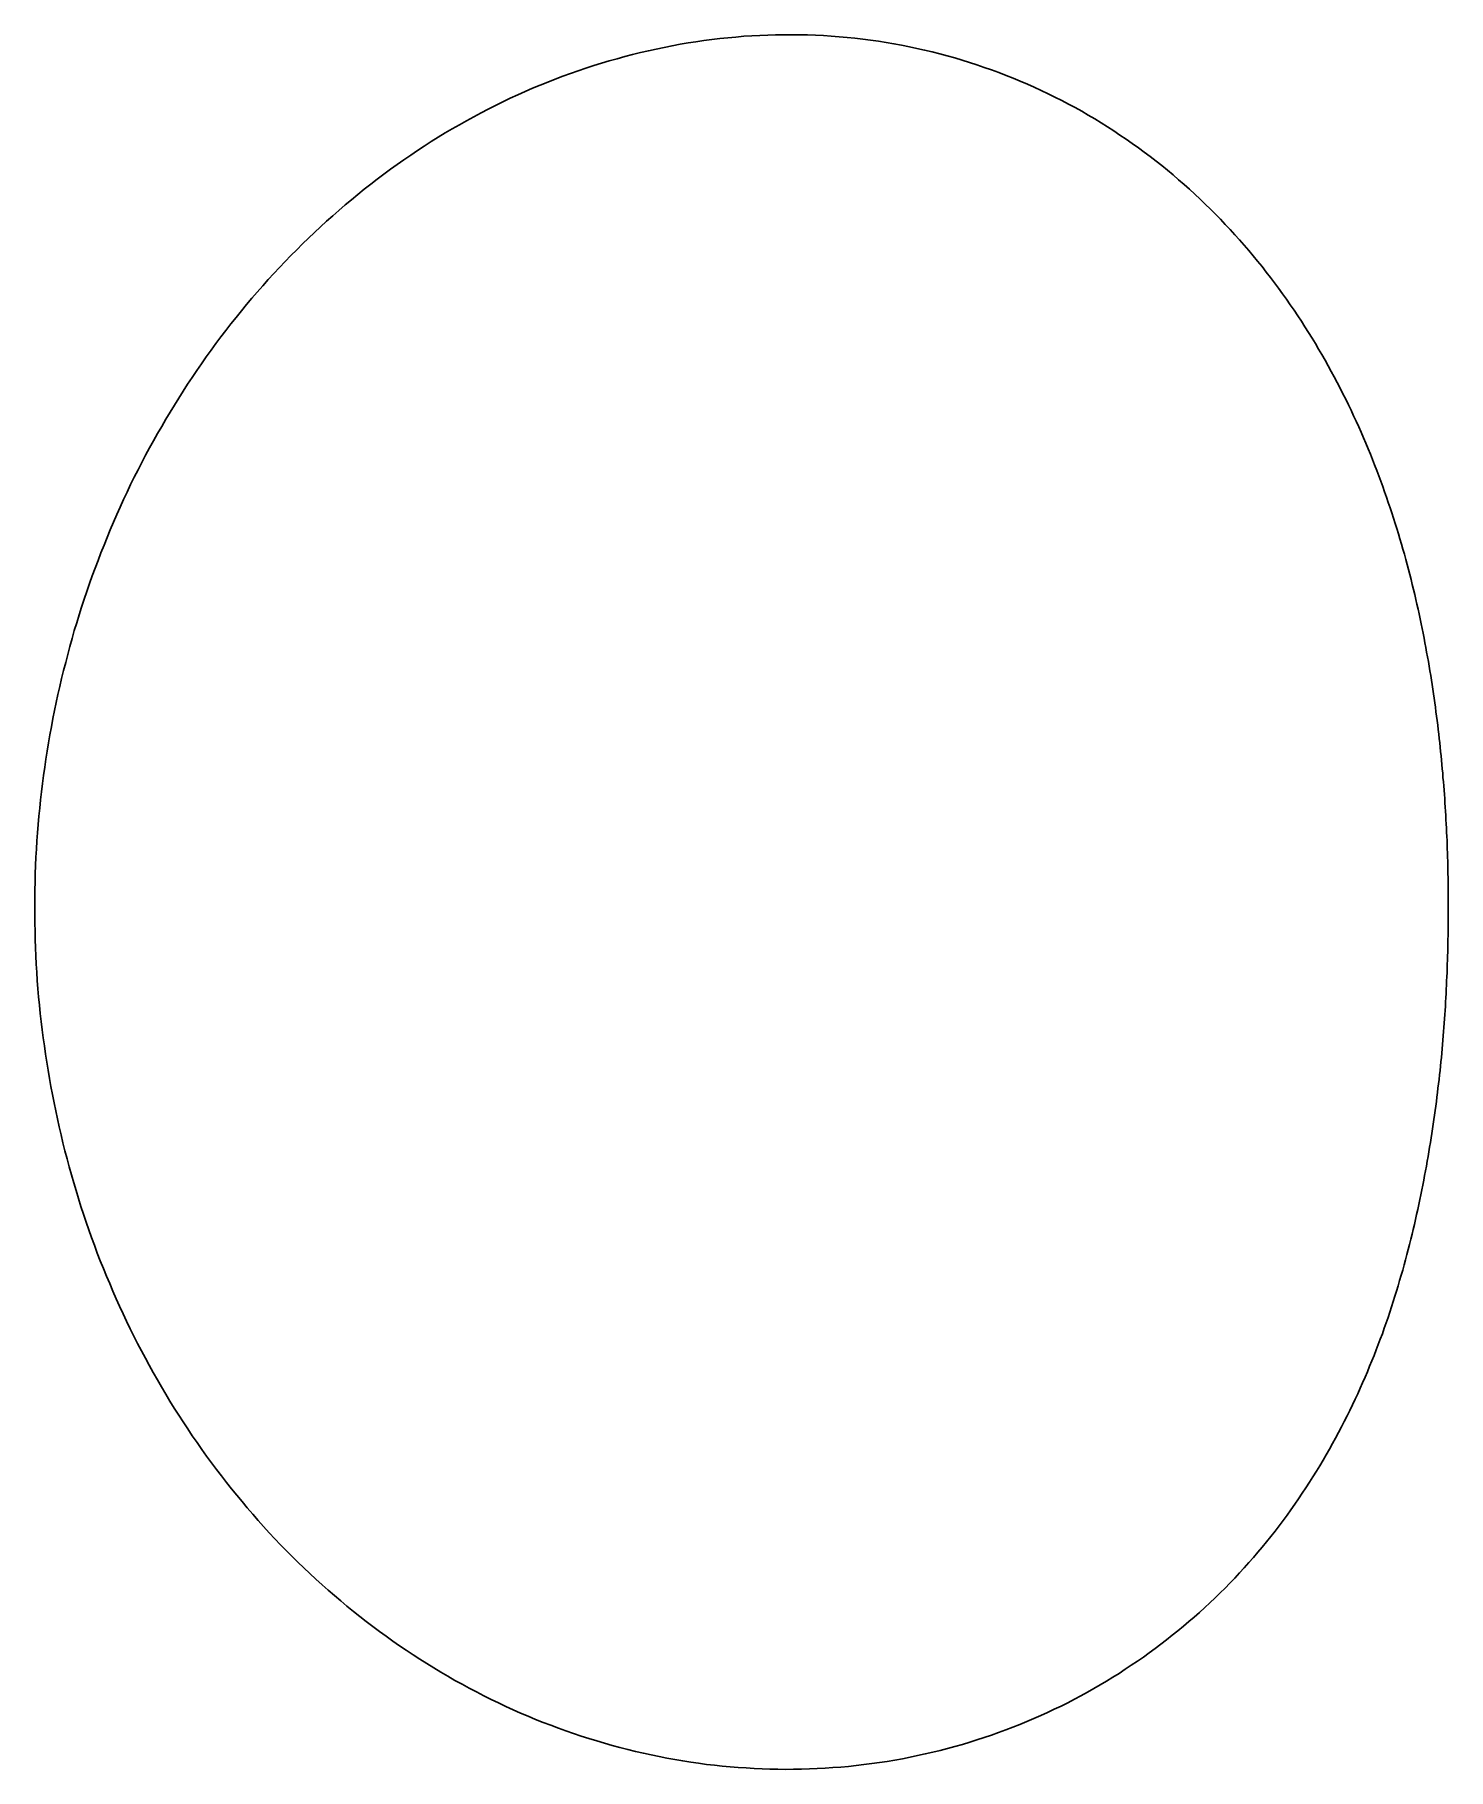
# Model space of a CAD drawing. Header units: metres. Extents: x -98 to 49, y -90 to 91.
import ezdxf

# ---------------------------------------------------------------- set-up
doc = ezdxf.new("R2010")
doc.units = ezdxf.units.M

msp = doc.modelspace()

# ---------------------------------------------------------------- linework, layer by layer
msp.add_lwpolyline([(49.04, 0), (49.04, -0.43), (49.04, -0.86), (49.04, -1.28), (49.03, -1.71), (49.03, -2.14), (49.02, -2.57), (49.02, -3), (49.01, -3.43), (49, -3.86), (48.99, -4.29), (48.98, -4.72), (48.97, -5.15), (48.95, -5.58), (48.94, -6.01), (48.92, -6.44), (48.91, -6.87), (48.89, -7.31), (48.87, -7.74), (48.85, -8.18), (48.83, -8.61), (48.81, -9.05), (48.79, -9.48), (48.76, -9.92), (48.74, -10.36), (48.71, -10.8), (48.68, -11.24), (48.65, -11.68), (48.62, -12.12), (48.59, -12.57), (48.55, -13.01), (48.52, -13.46), (48.48, -13.9), (48.44, -14.35), (48.4, -14.8), (48.36, -15.25), (48.32, -15.7), (48.27, -16.15), (48.23, -16.61), (48.18, -17.06), (48.13, -17.52), (48.08, -17.98), (48.03, -18.44), (47.97, -18.9), (47.92, -19.36), (47.86, -19.82), (47.8, -20.29), (47.74, -20.76), (47.68, -21.23), (47.61, -21.7), (47.54, -22.17), (47.48, -22.64), (47.4, -23.12), (47.33, -23.6), (47.26, -24.08), (47.18, -24.56), (47.1, -25.04), (47.02, -25.53), (46.94, -26.02), (46.85, -26.51), (46.76, -27), (46.67, -27.49), (46.58, -27.99), (46.49, -28.49), (46.39, -28.99), (46.29, -29.49), (46.18, -29.99), (46.08, -30.5), (45.97, -31.01), (45.86, -31.52), (45.75, -32.03), (45.63, -32.55), (45.51, -33.07), (45.39, -33.59), (45.27, -34.11), (45.14, -34.63), (45.01, -35.16), (44.87, -35.69), (44.73, -36.22), (44.59, -36.76), (44.44, -37.29), (44.3, -37.83), (44.14, -38.37), (43.98, -38.91), (43.82, -39.46), (43.66, -40.01), (43.49, -40.56), (43.32, -41.11), (43.14, -41.66), (42.96, -42.21), (42.77, -42.77), (42.58, -43.33), (42.38, -43.88), (42.18, -44.45), (41.97, -45.01), (41.76, -45.57), (41.54, -46.14), (41.32, -46.71), (41.1, -47.27), (40.86, -47.84), (40.62, -48.41), (40.38, -48.99), (40.13, -49.56), (39.88, -50.13), (39.62, -50.71), (39.35, -51.28), (39.08, -51.86), (38.8, -52.43), (38.51, -53.01), (38.22, -53.59), (37.93, -54.16), (37.62, -54.74), (37.32, -55.32), (36.99, -55.89), (36.67, -56.47), (36.34, -57.05), (36.01, -57.63), (35.67, -58.2), (35.32, -58.77), (34.96, -59.35), (34.6, -59.92), (34.23, -60.49), (33.85, -61.06), (33.46, -61.63), (33.07, -62.2), (32.67, -62.77), (32.27, -63.33), (31.85, -63.89), (31.43, -64.45), (31.01, -65), (30.57, -65.56), (30.13, -66.11), (29.68, -66.66), (29.22, -67.2), (28.76, -67.74), (28.28, -68.28), (27.8, -68.82), (27.32, -69.35), (26.82, -69.88), (26.32, -70.4), (25.81, -70.92), (25.3, -71.43), (24.77, -71.94), (24.24, -72.45), (23.7, -72.95), (23.16, -73.45), (22.6, -73.94), (22.04, -74.42), (21.48, -74.9), (20.9, -75.37), (20.32, -75.84), (19.73, -76.3), (19.14, -76.76), (18.54, -77.21), (17.93, -77.66), (17.31, -78.1), (16.69, -78.53), (16.06, -78.96), (15.43, -79.38), (14.79, -79.8), (14.14, -80.2), (13.49, -80.61), (12.83, -81), (12.16, -81.38), (11.49, -81.76), (10.81, -82.14), (10.13, -82.5), (9.44, -82.86), (8.75, -83.2), (8.04, -83.54), (7.34, -83.88), (6.63, -84.2), (5.91, -84.51), (5.19, -84.82), (4.46, -85.12), (3.73, -85.41), (2.99, -85.69), (2.25, -85.96), (1.51, -86.23), (0.75, -86.48), (0, -86.73), (-0.76, -86.96), (-1.52, -87.19), (-2.29, -87.41), (-3.06, -87.62), (-3.83, -87.82), (-4.61, -88.01), (-5.39, -88.19), (-6.18, -88.36), (-6.97, -88.53), (-7.76, -88.68), (-8.55, -88.82), (-9.35, -88.96), (-10.15, -89.08), (-10.95, -89.19), (-11.76, -89.3), (-12.56, -89.39), (-13.37, -89.48), (-14.18, -89.55), (-15, -89.61), (-15.81, -89.67), (-16.63, -89.71), (-17.44, -89.74), (-18.26, -89.77), (-19.08, -89.78), (-19.91, -89.79), (-20.73, -89.78), (-21.55, -89.76), (-22.37, -89.74), (-23.2, -89.7), (-24.02, -89.65), (-24.85, -89.6), (-25.67, -89.53), (-26.5, -89.45), (-27.32, -89.36), (-28.15, -89.27), (-28.97, -89.16), (-29.79, -89.04), (-30.61, -88.91), (-31.43, -88.77), (-32.26, -88.62), (-33.07, -88.46), (-33.89, -88.29), (-34.71, -88.11), (-35.52, -87.92), (-36.34, -87.73), (-37.15, -87.52), (-37.96, -87.3), (-38.77, -87.07), (-39.57, -86.83), (-40.38, -86.59), (-41.18, -86.33), (-41.97, -86.06), (-42.77, -85.79), (-43.56, -85.5), (-44.35, -85.2), (-45.14, -84.9), (-45.93, -84.59), (-46.71, -84.26), (-47.49, -83.93), (-48.26, -83.59), (-49.03, -83.24), (-49.8, -82.88), (-50.56, -82.51), (-51.32, -82.13), (-52.08, -81.74), (-52.83, -81.35), (-53.58, -80.94), (-54.32, -80.53), (-55.06, -80.11), (-55.79, -79.68), (-56.52, -79.24), (-57.25, -78.79), (-57.97, -78.34), (-58.68, -77.87), (-59.39, -77.4), (-60.1, -76.92), (-60.8, -76.44), (-61.49, -75.94), (-62.18, -75.44), (-62.87, -74.93), (-63.55, -74.41), (-64.22, -73.88), (-64.89, -73.35), (-65.56, -72.81), (-66.21, -72.26), (-66.87, -71.71), (-67.51, -71.14), (-68.15, -70.58), (-68.79, -70), (-69.42, -69.42), (-70.04, -68.83), (-70.66, -68.23), (-71.27, -67.63), (-71.87, -67.02), (-72.47, -66.41), (-73.06, -65.79), (-73.65, -65.16), (-74.23, -64.52), (-74.8, -63.89), (-75.37, -63.24), (-75.93, -62.59), (-76.48, -61.93), (-77.03, -61.27), (-77.57, -60.6), (-78.1, -59.93), (-78.63, -59.25), (-79.15, -58.57), (-79.66, -57.88), (-80.17, -57.18), (-80.67, -56.49), (-81.16, -55.78), (-81.65, -55.07), (-82.13, -54.36), (-82.6, -53.64), (-83.07, -52.92), (-83.53, -52.19), (-83.98, -51.46), (-84.42, -50.73), (-84.86, -49.99), (-85.29, -49.24), (-85.72, -48.5), (-86.13, -47.74), (-86.54, -46.99), (-86.95, -46.23), (-87.34, -45.47), (-87.73, -44.7), (-88.11, -43.93), (-88.49, -43.16), (-88.86, -42.38), (-89.22, -41.6), (-89.57, -40.82), (-89.91, -40.03), (-90.25, -39.24), (-90.58, -38.45), (-90.91, -37.66), (-91.23, -36.86), (-91.54, -36.06), (-91.84, -35.25), (-92.13, -34.45), (-92.42, -33.64), (-92.7, -32.83), (-92.97, -32.01), (-93.24, -31.2), (-93.5, -30.38), (-93.75, -29.56), (-93.99, -28.74), (-94.23, -27.91), (-94.46, -27.09), (-94.68, -26.26), (-94.9, -25.43), (-95.11, -24.6), (-95.31, -23.76), (-95.5, -22.93), (-95.69, -22.09), (-95.87, -21.25), (-96.04, -20.41), (-96.2, -19.57), (-96.36, -18.73), (-96.51, -17.89), (-96.66, -17.04), (-96.79, -16.2), (-96.92, -15.35), (-97.05, -14.5), (-97.16, -13.66), (-97.27, -12.81), (-97.37, -11.96), (-97.47, -11.11), (-97.56, -10.25), (-97.64, -9.4), (-97.71, -8.55), (-97.78, -7.7), (-97.83, -6.84), (-97.89, -5.99), (-97.93, -5.13), (-97.97, -4.28), (-98, -3.42), (-98.02, -2.57), (-98.04, -1.71), (-98.05, -0.86), (-98.05, 0), (-98.05, 0.86), (-98.04, 1.71), (-98.02, 2.57), (-97.99, 3.42), (-97.96, 4.28), (-97.92, 5.13), (-97.87, 5.99), (-97.82, 6.84), (-97.76, 7.69), (-97.69, 8.55), (-97.61, 9.4), (-97.53, 10.25), (-97.44, 11.1), (-97.34, 11.95), (-97.24, 12.8), (-97.13, 13.65), (-97.01, 14.5), (-96.88, 15.34), (-96.75, 16.19), (-96.61, 17.04), (-96.47, 17.88), (-96.31, 18.72), (-96.15, 19.56), (-95.98, 20.4), (-95.81, 21.24), (-95.63, 22.08), (-95.44, 22.91), (-95.25, 23.75), (-95.04, 24.58), (-94.83, 25.41), (-94.62, 26.24), (-94.39, 27.07), (-94.16, 27.89), (-93.93, 28.72), (-93.68, 29.54), (-93.43, 30.36), (-93.17, 31.17), (-92.9, 31.99), (-92.63, 32.8), (-92.35, 33.61), (-92.06, 34.42), (-91.77, 35.23), (-91.46, 36.03), (-91.16, 36.83), (-90.84, 37.63), (-90.52, 38.42), (-90.19, 39.22), (-89.86, 40.01), (-89.51, 40.79), (-89.16, 41.58), (-88.81, 42.36), (-88.44, 43.13), (-88.07, 43.91), (-87.69, 44.68), (-87.3, 45.45), (-86.91, 46.21), (-86.51, 46.97), (-86.1, 47.73), (-85.69, 48.48), (-85.27, 49.23), (-84.84, 49.98), (-84.41, 50.72), (-83.97, 51.46), (-83.52, 52.19), (-83.07, 52.92), (-82.61, 53.64), (-82.14, 54.37), (-81.66, 55.08), (-81.18, 55.79), (-80.69, 56.5), (-80.2, 57.2), (-79.7, 57.9), (-79.19, 58.6), (-78.68, 59.29), (-78.15, 59.97), (-77.63, 60.65), (-77.09, 61.32), (-76.55, 61.99), (-76, 62.65), (-75.45, 63.31), (-74.89, 63.96), (-74.32, 64.61), (-73.75, 65.25), (-73.17, 65.88), (-72.59, 66.51), (-72, 67.14), (-71.4, 67.75), (-70.79, 68.36), (-70.18, 68.97), (-69.57, 69.57), (-68.95, 70.16), (-68.32, 70.75), (-67.68, 71.32), (-67.04, 71.9), (-66.4, 72.46), (-65.75, 73.02), (-65.09, 73.57), (-64.43, 74.12), (-63.76, 74.65), (-63.09, 75.18), (-62.41, 75.71), (-61.72, 76.22), (-61.03, 76.73), (-60.34, 77.23), (-59.64, 77.72), (-58.93, 78.21), (-58.22, 78.68), (-57.51, 79.15), (-56.79, 79.61), (-56.06, 80.07), (-55.33, 80.51), (-54.6, 80.94), (-53.86, 81.37), (-53.12, 81.79), (-52.37, 82.2), (-51.61, 82.6), (-50.86, 82.99), (-50.1, 83.38), (-49.33, 83.75), (-48.56, 84.12), (-47.79, 84.47), (-47.02, 84.82), (-46.24, 85.16), (-45.45, 85.48), (-44.67, 85.8), (-43.88, 86.11), (-43.08, 86.41), (-42.29, 86.7), (-41.49, 86.98), (-40.69, 87.25), (-39.88, 87.52), (-39.08, 87.77), (-38.27, 88.01), (-37.46, 88.24), (-36.64, 88.46), (-35.83, 88.68), (-35.01, 88.88), (-34.19, 89.07), (-33.37, 89.25), (-32.55, 89.42), (-31.72, 89.59), (-30.9, 89.74), (-30.07, 89.88), (-29.25, 90.01), (-28.42, 90.13), (-27.59, 90.24), (-26.76, 90.34), (-25.93, 90.42), (-25.1, 90.5), (-24.27, 90.57), (-23.44, 90.62), (-22.61, 90.67), (-21.78, 90.7), (-20.95, 90.73), (-20.12, 90.74), (-19.29, 90.74), (-18.46, 90.73), (-17.63, 90.71), (-16.81, 90.68), (-15.98, 90.64), (-15.16, 90.59), (-14.34, 90.53), (-13.52, 90.45), (-12.7, 90.37), (-11.88, 90.27), (-11.07, 90.17), (-10.26, 90.05), (-9.45, 89.92), (-8.65, 89.79), (-7.84, 89.64), (-7.04, 89.48), (-6.25, 89.31), (-5.45, 89.14), (-4.66, 88.95), (-3.87, 88.75), (-3.09, 88.54), (-2.31, 88.32), (-1.54, 88.09), (-0.77, 87.85), (0, 87.6), (0.76, 87.34), (1.52, 87.08), (2.27, 86.8), (3.02, 86.51), (3.76, 86.22), (4.5, 85.91), (5.24, 85.6), (5.96, 85.27), (6.68, 84.94), (7.4, 84.6), (8.11, 84.25), (8.82, 83.89), (9.52, 83.52), (10.21, 83.15), (10.9, 82.77), (11.58, 82.37), (12.25, 81.97), (12.92, 81.57), (13.58, 81.15), (14.23, 80.73), (14.88, 80.3), (15.52, 79.86), (16.16, 79.42), (16.79, 78.97), (17.41, 78.51), (18.02, 78.05), (18.63, 77.58), (19.23, 77.11), (19.82, 76.63), (20.4, 76.14), (20.98, 75.65), (21.55, 75.15), (22.11, 74.65), (22.67, 74.14), (23.21, 73.63), (23.76, 73.11), (24.29, 72.59), (24.81, 72.06), (25.33, 71.53), (25.84, 71), (26.34, 70.46), (26.84, 69.92), (27.33, 69.38), (27.81, 68.83), (28.28, 68.28), (28.75, 67.72), (29.2, 67.17), (29.66, 66.61), (30.1, 66.04), (30.53, 65.48), (30.96, 64.91), (31.38, 64.35), (31.8, 63.78), (32.2, 63.2), (32.6, 62.63), (33, 62.06), (33.38, 61.48), (33.76, 60.91), (34.13, 60.33), (34.5, 59.75), (34.86, 59.17), (35.21, 58.59), (35.55, 58.01), (35.89, 57.44), (36.22, 56.86), (36.55, 56.28), (36.87, 55.7), (37.18, 55.12), (37.48, 54.54), (37.78, 53.96), (38.08, 53.38), (38.37, 52.81), (38.65, 52.23), (38.92, 51.65), (39.19, 51.08), (39.46, 50.51), (39.72, 49.93), (39.97, 49.36), (40.22, 48.79), (40.46, 48.22), (40.7, 47.65), (40.93, 47.09), (41.16, 46.52), (41.38, 45.96), (41.6, 45.4), (41.81, 44.84), (42.02, 44.28), (42.22, 43.72), (42.42, 43.17), (42.62, 42.62), (42.8, 42.06), (42.99, 41.51), (43.17, 40.97), (43.35, 40.42), (43.52, 39.88), (43.69, 39.34), (43.85, 38.8), (44.01, 38.26), (44.17, 37.72), (44.32, 37.19), (44.47, 36.66), (44.62, 36.13), (44.76, 35.6), (44.9, 35.08), (45.04, 34.56), (45.17, 34.04), (45.3, 33.52), (45.42, 33), (45.55, 32.49), (45.66, 31.97), (45.78, 31.46), (45.89, 30.96), (46.01, 30.45), (46.11, 29.95), (46.22, 29.44), (46.32, 28.94), (46.42, 28.45), (46.52, 27.95), (46.61, 27.46), (46.7, 26.96), (46.79, 26.47), (46.88, 25.99), (46.97, 25.5), (47.05, 25.02), (47.13, 24.53), (47.21, 24.05), (47.28, 23.57), (47.36, 23.1), (47.43, 22.62), (47.5, 22.15), (47.57, 21.68), (47.63, 21.21), (47.7, 20.74), (47.76, 20.27), (47.82, 19.81), (47.88, 19.35), (47.94, 18.88), (47.99, 18.42), (48.05, 17.96), (48.1, 17.51), (48.15, 17.05), (48.2, 16.6), (48.24, 16.14), (48.29, 15.69), (48.33, 15.24), (48.38, 14.79), (48.42, 14.34), (48.46, 13.89), (48.49, 13.45), (48.53, 13), (48.57, 12.56), (48.6, 12.12), (48.63, 11.68), (48.67, 11.24), (48.69, 10.8), (48.72, 10.36), (48.75, 9.92), (48.78, 9.48), (48.8, 9.04), (48.83, 8.61), (48.85, 8.17), (48.87, 7.74), (48.89, 7.31), (48.91, 6.87), (48.93, 6.44), (48.94, 6.01), (48.96, 5.58), (48.97, 5.15), (48.98, 4.72), (48.99, 4.29), (49, 3.86), (49.01, 3.43), (49.02, 3), (49.03, 2.57), (49.03, 2.14), (49.04, 1.71), (49.04, 1.28), (49.04, 0.86), (49.04, 0.43)], close=True)

doc.saveas('drawing.dxf')
